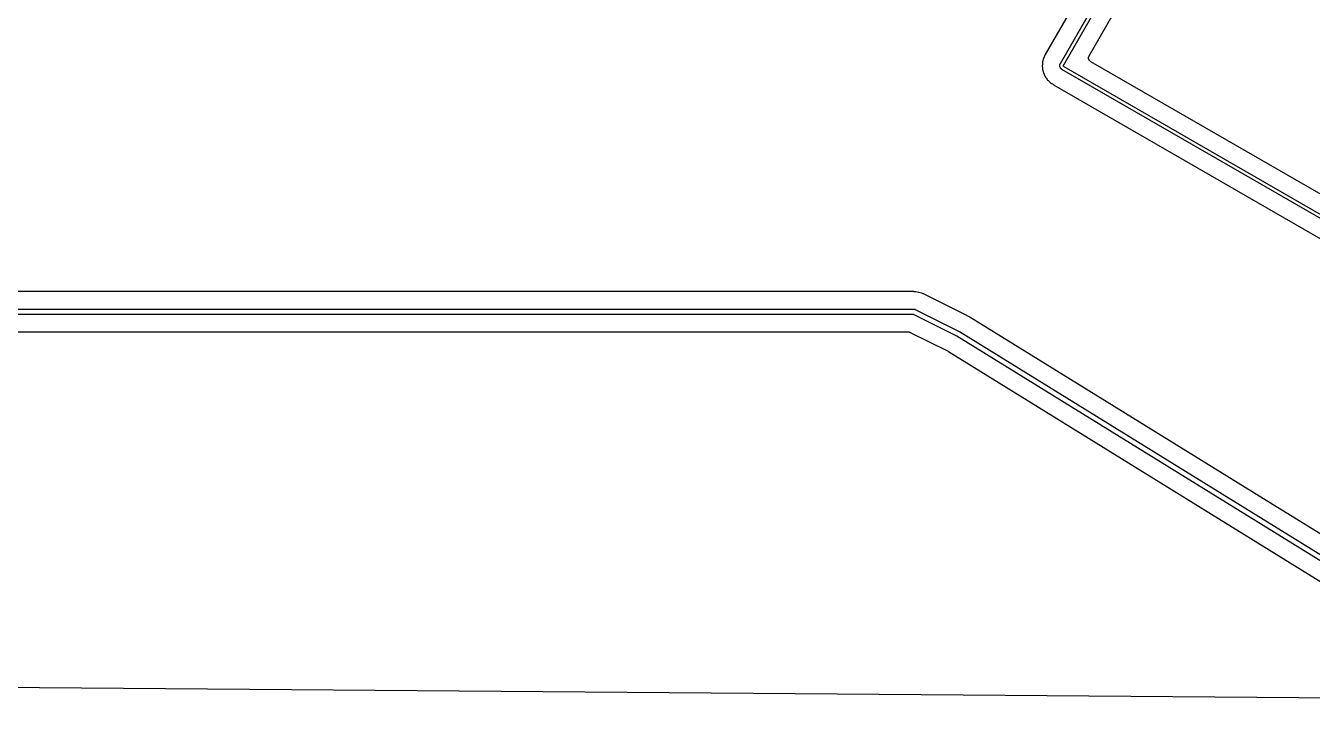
# Model space of a CAD drawing. Extents: x 63 to 223, y -147 to -32.
# Drawn here: x 150.88 to 188.03, y -147.32 to -127.62 of the extents above; entities that cross this region are included whole.
import ezdxf

# ---------------------------------------------------------------- set-up
doc = ezdxf.new("R2010")
doc.units = 0
doc.header["$MEASUREMENT"] = 0
doc.layers.add('BLACK', color=7, linetype='CONTINUOUS')

msp = doc.modelspace()

# ---------------------------------------------------------------- linework, layer by layer
at = {"layer": 'Black'}
for p, q in [((180.752, -128.714), (181.877, -126.765)), ((181.988, -126.772), (180.841, -128.76)), ((181.583, -128.491), (182.422, -127.037)), ((181.119, -127.061), (180.317, -128.451)), ((180.289, -128.522), (180.283, -128.537)), ((180.297, -128.508), (180.289, -128.522)), ((180.317, -128.451), (180.297, -128.508)), ((181.568, -128.532), (181.571, -128.522)), ((181.571, -128.522), (181.573, -128.511)), ((181.573, -128.511), (181.579, -128.501)), ((181.579, -128.501), (181.583, -128.491)), ((180.232, -128.758), (180.228, -128.777)), ((180.228, -128.777), (180.228, -128.779)), ((180.228, -128.779), (180.229, -128.791)), ((180.229, -128.791), (180.231, -128.802)), ((180.231, -128.802), (180.233, -128.822)), ((180.234, -128.722), (180.232, -128.74)), ((180.232, -128.74), (180.232, -128.758)), ((180.233, -128.822), (180.236, -128.842)), ((180.237, -128.693), (180.234, -128.714)), ((180.234, -128.714), (180.234, -128.719)), ((180.234, -128.719), (180.234, -128.722)), ((180.236, -128.842), (180.235, -128.864)), ((180.235, -128.864), (180.236, -128.876)), ((180.236, -128.876), (180.24, -128.896)), ((180.24, -128.658), (180.237, -128.679)), ((180.237, -128.679), (180.237, -128.679)), ((180.237, -128.679), (180.237, -128.693)), ((180.242, -128.648), (180.24, -128.658)), ((180.24, -128.896), (180.24, -128.897)), ((180.249, -128.631), (180.242, -128.648)), ((180.253, -128.614), (180.249, -128.631)), ((180.258, -128.598), (180.253, -128.614)), ((180.26, -128.577), (180.258, -128.598)), ((180.261, -128.575), (180.26, -128.577)), ((180.266, -128.561), (180.261, -128.575)), ((180.283, -128.537), (180.266, -128.561)), ((180.736, -128.764), (180.737, -128.756)), ((180.736, -128.767), (180.736, -128.764)), ((180.736, -128.769), (180.736, -128.767)), ((180.736, -128.776), (180.736, -128.769)), ((180.736, -128.784), (180.736, -128.776)), ((180.736, -128.788), (180.736, -128.784)), ((180.736, -128.79), (180.736, -128.788)), ((180.737, -128.797), (180.736, -128.79)), ((180.737, -128.756), (180.739, -128.748)), ((180.738, -128.804), (180.737, -128.797)), ((180.739, -128.808), (180.738, -128.804)), ((180.739, -128.746), (180.74, -128.744)), ((180.739, -128.748), (180.739, -128.746)), ((180.74, -128.811), (180.739, -128.808)), ((180.74, -128.739), (180.743, -128.733)), ((180.74, -128.742), (180.74, -128.739)), ((180.74, -128.744), (180.74, -128.742)), ((180.74, -128.813), (180.74, -128.811)), ((180.74, -128.815), (180.74, -128.813)), ((180.743, -128.821), (180.74, -128.815)), ((180.743, -128.733), (180.745, -128.727)), ((180.745, -128.828), (180.743, -128.821)), ((180.745, -128.727), (180.746, -128.726)), ((180.747, -128.829), (180.745, -128.828)), ((180.746, -128.726), (180.747, -128.723)), ((180.747, -128.723), (180.748, -128.722)), ((180.747, -128.831), (180.747, -128.829)), ((180.748, -128.831), (180.747, -128.831)), ((180.748, -128.722), (180.75, -128.719)), ((180.752, -128.838), (180.748, -128.831)), ((180.75, -128.719), (180.752, -128.714)), ((180.756, -128.846), (180.752, -128.838)), ((180.757, -128.847), (180.756, -128.846)), ((180.756, -128.846), (180.756, -128.846)), ((180.756, -128.846), (180.756, -128.846)), ((180.757, -128.848), (180.757, -128.847)), ((180.758, -128.85), (180.757, -128.848)), ((180.759, -128.851), (180.758, -128.85)), ((180.763, -128.857), (180.759, -128.851)), ((180.768, -128.862), (180.763, -128.857)), ((180.769, -128.863), (180.768, -128.862)), ((180.77, -128.864), (180.769, -128.863)), ((180.772, -128.866), (180.77, -128.864)), ((180.773, -128.867), (180.772, -128.866)), ((180.775, -128.869), (180.773, -128.867)), ((180.776, -128.87), (180.775, -128.869)), ((180.781, -128.874), (180.776, -128.87)), ((180.786, -128.879), (180.781, -128.874)), ((180.788, -128.879), (180.786, -128.879)), ((180.79, -128.881), (180.788, -128.879)), ((180.791, -128.881), (180.79, -128.881)), ((180.792, -128.882), (180.791, -128.881)), ((180.795, -128.884), (180.792, -128.882)), ((180.798, -128.886), (180.795, -128.884)), ((192.896, -135.871), (180.798, -128.886)), ((180.836, -128.771), (180.835, -128.775)), ((180.835, -128.775), (180.835, -128.775)), ((180.835, -128.775), (180.835, -128.777)), ((180.835, -128.777), (180.835, -128.78)), ((180.835, -128.78), (180.836, -128.781)), ((180.837, -128.767), (180.836, -128.769)), ((180.836, -128.769), (180.836, -128.769)), ((180.836, -128.769), (180.836, -128.77)), ((180.836, -128.77), (180.836, -128.771)), ((180.836, -128.781), (180.836, -128.783)), ((180.836, -128.783), (180.836, -128.785)), ((180.836, -128.785), (180.837, -128.787)), ((180.84, -128.761), (180.837, -128.767)), ((180.837, -128.787), (180.838, -128.789)), ((180.838, -128.789), (180.838, -128.789)), ((180.838, -128.789), (180.84, -128.793)), ((180.841, -128.76), (180.84, -128.761)), ((180.84, -128.793), (180.843, -128.796)), ((180.843, -128.796), (180.845, -128.797)), ((180.845, -128.797), (180.849, -128.8)), ((180.849, -128.8), (180.851, -128.802)), ((180.851, -128.802), (192.945, -135.784)), ((181.566, -128.554), (181.568, -128.543)), ((181.568, -128.565), (181.566, -128.554)), ((181.568, -128.543), (181.568, -128.532)), ((181.568, -128.576), (181.568, -128.565)), ((181.571, -128.587), (181.568, -128.576)), ((181.573, -128.598), (181.571, -128.587)), ((181.579, -128.607), (181.573, -128.598)), ((181.583, -128.618), (181.579, -128.607)), ((181.59, -128.626), (181.583, -128.618)), ((181.595, -128.636), (181.59, -128.626)), ((181.604, -128.643), (181.595, -128.636)), ((181.611, -128.651), (181.604, -128.643)), ((181.621, -128.657), (181.611, -128.651)), ((181.629, -128.664), (181.621, -128.657)), ((192.673, -135.04), (181.629, -128.664)), ((180.24, -128.897), (180.24, -128.899)), ((180.24, -128.899), (180.24, -128.9)), ((180.24, -128.9), (180.243, -128.908)), ((180.243, -128.908), (180.247, -128.927)), ((180.247, -128.927), (180.252, -128.946)), ((180.252, -128.946), (180.252, -128.948)), ((180.252, -128.948), (180.255, -128.956)), ((180.255, -128.956), (180.255, -128.957)), ((180.255, -128.957), (180.255, -128.957)), ((180.255, -128.957), (180.261, -128.978)), ((180.261, -128.978), (180.263, -128.985)), ((180.263, -128.985), (180.266, -128.993)), ((180.266, -128.993), (180.281, -129.014)), ((180.281, -129.014), (180.289, -129.033)), ((180.289, -129.033), (180.297, -129.051)), ((180.297, -129.051), (180.305, -129.08)), ((180.305, -129.08), (180.312, -129.092)), ((180.312, -129.092), (180.318, -129.102)), ((180.318, -129.102), (180.32, -129.105)), ((180.32, -129.105), (180.322, -129.108)), ((180.322, -129.108), (180.332, -129.118)), ((180.332, -129.118), (180.343, -129.134)), ((180.343, -129.134), (180.355, -129.149)), ((180.355, -129.149), (180.367, -129.174)), ((180.367, -129.174), (180.369, -129.176)), ((180.369, -129.176), (180.37, -129.176)), ((180.37, -129.176), (180.37, -129.176)), ((180.37, -129.176), (180.384, -129.193)), ((180.384, -129.193), (180.385, -129.194)), ((180.385, -129.194), (180.405, -129.21)), ((180.405, -129.21), (180.416, -129.222)), ((180.416, -129.222), (180.428, -129.233)), ((180.428, -129.233), (180.444, -129.253)), ((180.444, -129.253), (180.445, -129.254)), ((180.445, -129.254), (180.461, -129.267)), ((180.461, -129.267), (180.468, -129.272)), ((180.468, -129.272), (180.499, -129.289)), ((180.499, -129.289), (180.51, -129.297)), ((180.51, -129.297), (180.522, -129.304)), ((180.522, -129.304), (180.531, -129.312)), ((180.531, -129.312), (180.532, -129.313)), ((180.532, -129.313), (180.533, -129.313)), ((180.533, -129.313), (180.555, -129.332)), ((180.555, -129.332), (192.633, -136.306)), ((176.517, -135.307), (72.4599, -135.307)), ((176.53, -135.31), (176.517, -135.307)), ((176.551, -135.31), (176.53, -135.31)), ((176.571, -135.311), (176.551, -135.31)), ((176.657, -135.334), (176.571, -135.311)), ((176.571, -135.311), (176.571, -135.311)), ((176.661, -135.335), (176.657, -135.334)), ((176.665, -135.336), (176.661, -135.335)), ((176.752, -135.354), (176.665, -135.336)), ((176.771, -135.362), (176.752, -135.354)), ((176.752, -135.354), (176.752, -135.354)), ((176.789, -135.371), (176.771, -135.362)), ((176.802, -135.374), (176.789, -135.371)), ((178.05, -135.998), (176.802, -135.374)), ((101.6, -135.815), (172.085, -135.815)), ((172.085, -135.815), (175.895, -135.815)), ((175.895, -135.815), (176.53, -135.815)), ((176.53, -135.815), (176.534, -135.816)), ((176.534, -135.816), (176.539, -135.815)), ((176.539, -135.815), (176.547, -135.818)), ((176.547, -135.818), (176.556, -135.82)), ((176.556, -135.82), (176.559, -135.822)), ((176.559, -135.822), (176.564, -135.823)), ((176.564, -135.823), (177.834, -136.458)), ((172.085, -135.965), (101.6, -135.965)), ((175.895, -135.965), (172.085, -135.965)), ((176.512, -135.965), (175.895, -135.965)), ((177.763, -136.591), (176.512, -135.965)), ((178.065, -136.01), (178.05, -135.998)), ((178.082, -136.019), (178.065, -136.01)), ((178.099, -136.029), (178.082, -136.019)), ((178.117, -136.036), (178.099, -136.029)), ((186.822, -141.425), (178.117, -136.036)), ((72.4025, -136.473), (176.362, -136.473)), ((176.362, -136.473), (176.37, -136.474)), ((176.37, -136.474), (176.377, -136.474)), ((176.377, -136.474), (176.391, -136.478)), ((176.391, -136.478), (176.406, -136.481)), ((176.406, -136.481), (176.412, -136.484)), ((176.412, -136.484), (176.419, -136.486)), ((176.419, -136.486), (177.51, -137.032)), ((191.091, -144.841), (177.763, -136.591)), ((177.834, -136.458), (177.836, -136.46)), ((177.836, -136.46), (177.839, -136.461)), ((177.839, -136.461), (191.174, -144.716)), ((177.51, -137.032), (177.515, -137.036)), ((177.515, -137.036), (177.521, -137.038)), ((177.521, -137.038), (190.818, -145.269)), ((191.431, -144.278), (186.822, -141.425)), ((222.123, -147.319), (63.6252, -146.051))]:
    msp.add_line(p, q, dxfattribs=at)

doc.saveas('drawing.dxf')
